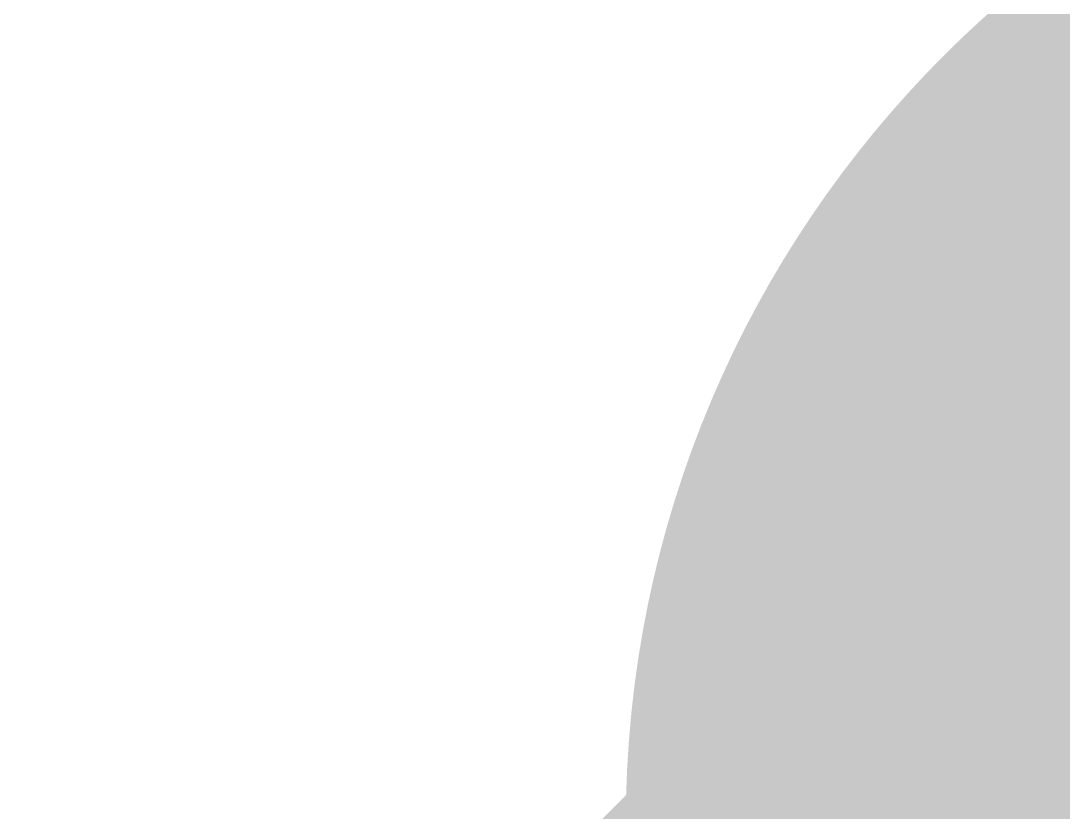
# Model space of a CAD drawing. Header units: inches. Extents: x 1.08 to 4.97, y 2.54 to 3.89.
# Drawn here: x 1.49128 to 1.49788, y 3.22507 to 3.23009 of the extents above; entities that cross this region are included whole.
import ezdxf

# ---------------------------------------------------------------- set-up
doc = ezdxf.new("R2010")
doc.units = ezdxf.units.IN
doc.header["$MEASUREMENT"] = 0
doc.layers.add('Bottom', color=5, linetype='Continuous')
doc.layers.add('Top', color=1, linetype='Continuous')

msp = doc.modelspace()

# ---------------------------------------------------------------- hatches: boundary and pattern name
at = {"layer": 'Bottom'}
h = msp.add_hatch(color=5, dxfattribs=at)
edge = h.paths.add_edge_path()
edge.add_arc((1.502, 3.225), 0.0068897, 0, 360)
at = {"layer": 'Top'}
h = msp.add_hatch(color=1, dxfattribs=at)
edge = h.paths.add_edge_path()
edge.add_arc((1.502, 3.225), 0.0068897, 0, 360)

# ---------------------------------------------------------------- linework, layer by layer
at = {"layer": 'Bottom'}
msp.add_lwpolyline([(1.4691424, 3.1921424, 0.01, 0.01, 0), (1.502, 3.225, 0.01, 0.01, 0)], format="xyseb", dxfattribs=at)
msp.add_lwpolyline([(1.4995, 3.225, 0.005, 0.005, 1), (1.5045, 3.225, 0.005, 0.005, 1)], format="xyseb", close=True, dxfattribs=at)
at = {"layer": 'Top'}
msp.add_lwpolyline([(1.502, 3.225, 0.01, 0.01, 0), (1.5394488, 3.225, 0.01, 0.01, 0)], format="xyseb", dxfattribs=at)
msp.add_lwpolyline([(1.4995, 3.225, 0.005, 0.005, 1), (1.5045, 3.225, 0.005, 0.005, 1)], format="xyseb", close=True, dxfattribs=at)

doc.saveas('drawing.dxf')
